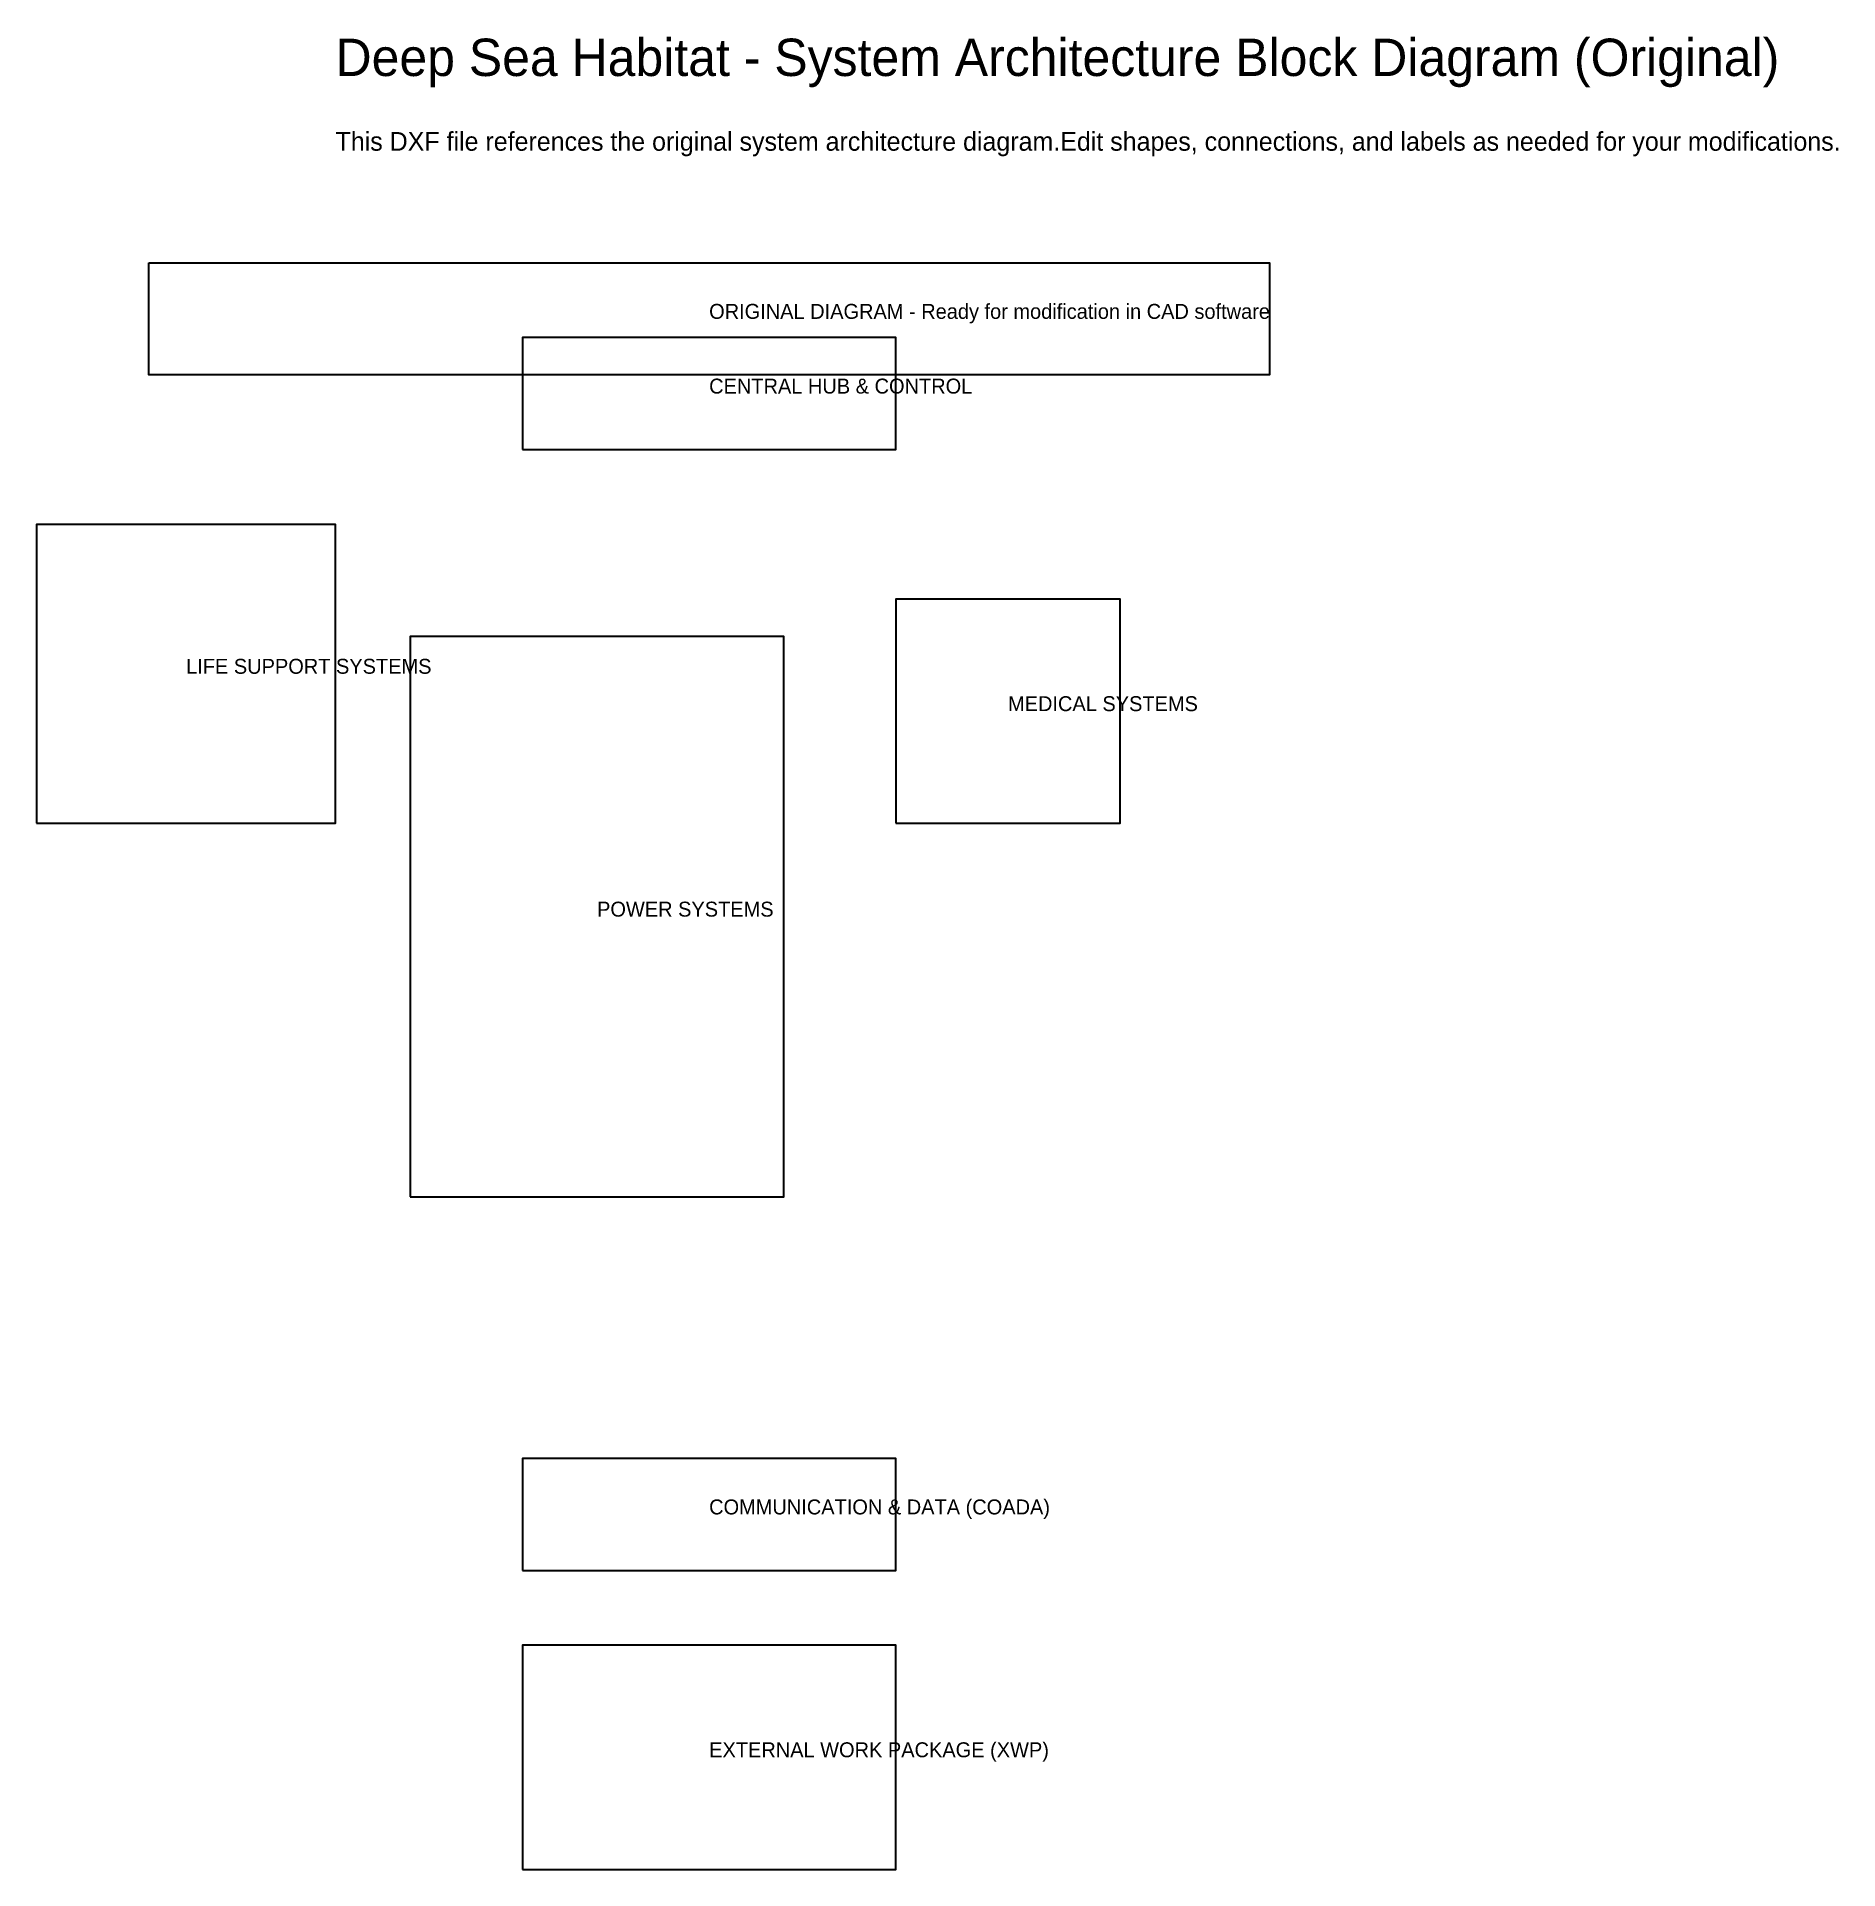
# Model space of a CAD drawing. Header units: metres. Extents: x 2 to 50.2, y 2 to 51.1.
import ezdxf

# ---------------------------------------------------------------- set-up
doc = ezdxf.new("R2010")
doc.units = ezdxf.units.M

msp = doc.modelspace()

# ---------------------------------------------------------------- linework, layer by layer
at = {"color": 3, "lineweight": 35}
msp.add_lwpolyline([(5, 45), (35, 45), (35, 42), (5, 42), (5, 45)], dxfattribs=at)
at = {"color": 5, "lineweight": 35}
for points in [[(15, 40), (25, 40), (25, 43), (15, 43), (15, 40)], [(2, 30), (10, 30), (10, 38), (2, 38), (2, 30)], [(25, 30), (31, 30), (31, 36), (25, 36), (25, 30)], [(12, 20), (22, 20), (22, 35), (12, 35), (12, 20)], [(15, 10), (25, 10), (25, 13), (15, 13), (15, 10)], [(15, 2), (25, 2), (25, 8), (15, 8), (15, 2)]]:
    msp.add_lwpolyline(points, dxfattribs=at)

# ---------------------------------------------------------------- texts
at = {"color": 5}
msp.add_text('Deep Sea Habitat - System Architecture Block Diagram (Original)', height=1, dxfattribs=at).set_placement((10, 50))
at = {"color": 7}
for s, height, p in [('This DXF file references the original system architecture diagram.Edit shapes, connections, and labels as needed for your modifications.', 0.5, (10, 48)), ('CENTRAL HUB & CONTROL', 0.4, (20, 41.5)), ('LIFE SUPPORT SYSTEMS', 0.4, (6, 34)), ('MEDICAL SYSTEMS', 0.4, (28, 33)), ('POWER SYSTEMS', 0.4, (17, 27.5)), ('COMMUNICATION & DATA (COADA)', 0.4, (20, 11.5)), ('EXTERNAL WORK PACKAGE (XWP)', 0.4, (20, 5))]:
    msp.add_text(s, height=height, dxfattribs=at).set_placement(p)
at = {"color": 3}
msp.add_text('ORIGINAL DIAGRAM - Ready for modification in CAD software', height=0.4, dxfattribs=at).set_placement((20, 43.5))

doc.saveas('drawing.dxf')
